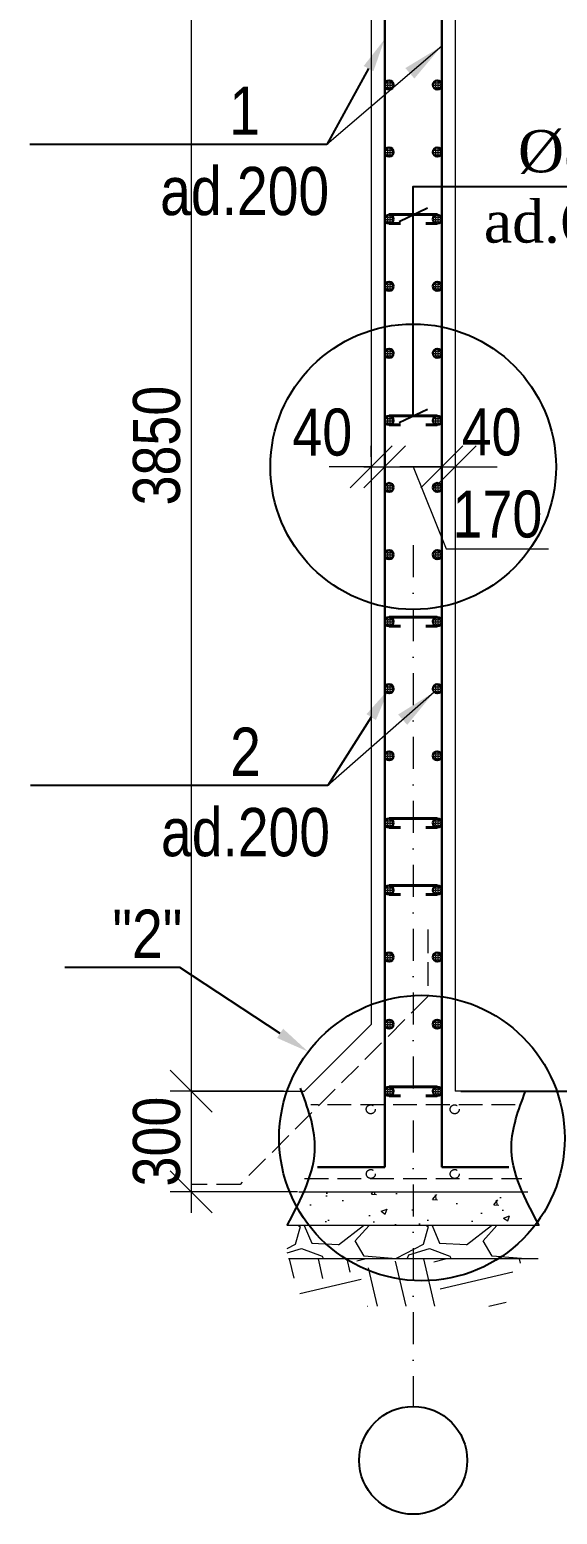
# Model space of a CAD drawing. Header units: millimetres. Extents: x 1067644 to 1117794, y -913136 to -692535.
# Drawn here: x 1095571 to 1098716, y -801633 to -792781 of the extents above; entities that cross this region are included whole.
import ezdxf
from ezdxf import colors
from ezdxf.entities.mleader import LeaderData, LeaderLine
from ezdxf.math import Vec2, Vec3

# ---------------------------------------------------------------- set-up
doc = ezdxf.new("R2010")
doc.units = ezdxf.units.MM
doc.linetypes.add('DASHDOT', pattern=[25.4, 12.7, -6.35, 0, -6.35])
doc.linetypes.add('Hidden Line', pattern=[391.222223, 282.222223, -109])
doc.layers.add('Annotation - Text', color=7, linetype='Continuous')
doc.layers.add('Text', color=7, linetype='Continuous')
doc.styles.add('style6', font='ARIALN.TTF', dxfattribs={"height": 300})
doc.styles.add('Times New  Roman', font='times.ttf')
doc.styles.add('yazitipi', font='ARIALN.TTF')
doc.dimstyles.new('sevda', dxfattribs={"dimscale": 100, "dimtxt": 2.8, "dimasz": 2.5, "dimexe": 1.25, "dimexo": 0.625, "dimtad": 1, "dimtxsty": 'yazitipi', "dimblk": 'OBLIQUE', "dimcen": 2.5, "dimdle": 1.25, "dimclrd": 253, "dimclre": 253, "dimclrt": 73, "dimaunit": 1, "dimadec": 3, "dimazin": 0, "dimtfac": 1, "dimtmove": 1, "dimatfit": 3, "dimfxl": 1, "dimlwd": 13, "dimlwe": 13, "dimarcsym": 0})
pattern_1 = [(0, (-914135.694, 721982.203), (0, 13.97), [10.16, -3.81]), (90, (-914135.694, 721982.203), (-13.97, 9e-16), [10.16, -3.81])]
pattern_2 = [(0, (-914422.159, 721982.203), (0, 13.97), [10.16, -3.81]), (90, (-914422.159, 721982.203), (-13.97, 9e-16), [10.16, -3.81])]
pattern_3 = [(0, (-914135.694, 722382.203), (0, 13.97), [10.16, -3.81]), (90, (-914135.694, 722382.203), (-13.97, 9e-16), [10.16, -3.81])]
pattern_4 = [(0, (-914422.159, 722382.203), (0, 13.97), [10.16, -3.81]), (90, (-914422.159, 722382.203), (-13.97, 9e-16), [10.16, -3.81])]

# ---------------------------------------------------------------- blocks, each defined once
blk = doc.blocks.new('_Oblique')
at = {"color": 0, "linetype": 'ByBlock', "lineweight": -2}
blk.add_line((-0.5, -0.5), (0.5, 0.5), dxfattribs=at)
blk = doc.blocks.new('*D492')
at = {"color": 253, "lineweight": 13, "ltscale": 15, "transparency": 16777216}
for p, q in [((1096534.2, -791285.2), (1096534.2, -799235.2)), ((1096713.3, -791410.2), (1096409.2, -791410.2)), ((1097083.4, -799110.2), (1096409.2, -799110.2))]:
    blk.add_line(p, q, dxfattribs=at)
at = {"layer": 'Defpoints', "color": 0, "ltscale": 15, "transparency": 16777216}
for p in [(1096775.8, -791410.2), (1096534.2, -799110.2), (1097145.9, -799110.2)]:
    blk.add_point(p, dxfattribs=at)
at = {"color": 253, "lineweight": 13, "ltscale": 15, "transparency": 16777216, "xscale": 250, "yscale": 250, "zscale": 250}
for p, rotation in [((1096534.2, -791410.2), 90), ((1096534.2, -799110.2), 270)]:
    blk.add_blockref('_Oblique', p, dxfattribs=dict(at, rotation=rotation))
at = {"color": 73, "ltscale": 15, "transparency": 16777216, "insert": (1096328.7, -795260.2), "char_height": 280, "attachment_point": 5, "rotation": 90, "style": 'yazitipi'}
blk.add_mtext('3850', dxfattribs=at)
blk = doc.blocks.new('*D493')
at = {"color": 253, "lineweight": 13, "ltscale": 15, "transparency": 16777216}
for p, q in [((1096534.2, -798985.2), (1096534.2, -799835.2)), ((1097083.4, -799110.2), (1096409.2, -799110.2)), ((1097168.2, -799710.2), (1096409.2, -799710.2))]:
    blk.add_line(p, q, dxfattribs=at)
at = {"layer": 'Defpoints', "color": 0, "ltscale": 15, "transparency": 16777216}
for p in [(1097145.9, -799110.2), (1096534.2, -799710.2), (1097230.7, -799710.2)]:
    blk.add_point(p, dxfattribs=at)
at = {"color": 253, "lineweight": 13, "ltscale": 15, "transparency": 16777216, "xscale": 250, "yscale": 250, "zscale": 250}
for p, rotation in [((1096534.2, -799110.2), 90), ((1096534.2, -799710.2), 270)]:
    blk.add_blockref('_Oblique', p, dxfattribs=dict(at, rotation=rotation))
at = {"color": 73, "ltscale": 15, "transparency": 16777216, "insert": (1096328.7, -799410.2), "char_height": 280, "attachment_point": 5, "rotation": 90, "style": 'yazitipi'}
blk.add_mtext('300', dxfattribs=at)
blk = doc.blocks.new('*D494')
at = {"color": 253, "lineweight": 13, "ltscale": 15, "transparency": 16777216}
for p, q in [((1097607, -795326.6), (1097607, -795261.5)), ((1097687, -795326.6), (1097687, -795261.5)), ((1097607, -795386.5), (1097357, -795386.5)), ((1097607, -795386.5), (1097687, -795386.5)), ((1097687, -795386.5), (1097937, -795386.5))]:
    blk.add_line(p, q, dxfattribs=at)
at = {"layer": 'Defpoints', "color": 0, "ltscale": 15, "transparency": 16777216}
for p in [(1097607, -795389.1), (1097687, -795386.5), (1097687, -795389.1)]:
    blk.add_point(p, dxfattribs=at)
at = {"color": 253, "lineweight": 13, "ltscale": 15, "transparency": 16777216, "xscale": 250, "yscale": 250, "zscale": 250}
blk.add_blockref('_Oblique', (1097607, -795386.5), dxfattribs=at)
at = {"color": 253, "lineweight": 13, "ltscale": 15, "transparency": 16777216, "xscale": 250, "yscale": 250, "zscale": 250, "rotation": 180}
blk.add_blockref('_Oblique', (1097687, -795386.5), dxfattribs=at)
at = {"color": 73, "ltscale": 15, "transparency": 16777216, "insert": (1097315.3, -795181.8), "char_height": 280, "attachment_point": 5, "style": 'yazitipi'}
blk.add_mtext('40', dxfattribs=at)
blk = doc.blocks.new('*D495')
at = {"color": 253, "lineweight": 13, "ltscale": 15, "transparency": 16777216}
for p, q in [((1097562, -795386.5), (1098152, -795386.5)), ((1097687, -795421.3), (1097687, -795511.5)), ((1097857, -795386.5), (1098053.9, -795875.8)), ((1098027, -795421.3), (1098027, -795511.5)), ((1098053.9, -795875.8), (1098663.8, -795875.8))]:
    blk.add_line(p, q, dxfattribs=at)
at = {"layer": 'Defpoints', "color": 0, "ltscale": 15, "transparency": 16777216}
for p in [(1097687, -795358.8), (1098027, -795358.8), (1098027, -795386.5)]:
    blk.add_point(p, dxfattribs=at)
at = {"color": 253, "lineweight": 13, "ltscale": 15, "transparency": 16777216, "xscale": 250, "yscale": 250, "zscale": 250, "rotation": 180}
blk.add_blockref('_Oblique', (1097687, -795386.5), dxfattribs=at)
at = {"color": 253, "lineweight": 13, "ltscale": 15, "transparency": 16777216, "xscale": 250, "yscale": 250, "zscale": 250}
blk.add_blockref('_Oblique', (1098027, -795386.5), dxfattribs=at)
at = {"color": 73, "ltscale": 15, "transparency": 16777216, "insert": (1098358.9, -795670.4), "char_height": 280, "attachment_point": 5, "style": 'yazitipi'}
blk.add_mtext('170', dxfattribs=at)
blk = doc.blocks.new('*D496')
at = {"color": 253, "lineweight": 13, "ltscale": 15, "transparency": 16777216}
for p, q in [((1098027, -795386.5), (1097777, -795386.5)), ((1098027, -795365.8), (1098027, -795511.5)), ((1098027, -795386.5), (1098107, -795386.5)), ((1098107, -795369), (1098107, -795511.5)), ((1098107, -795386.5), (1098357, -795386.5))]:
    blk.add_line(p, q, dxfattribs=at)
at = {"layer": 'Defpoints', "color": 0, "ltscale": 15, "transparency": 16777216}
for p in [(1098027, -795303.3), (1098107, -795306.5), (1098107, -795386.5)]:
    blk.add_point(p, dxfattribs=at)
at = {"color": 253, "lineweight": 13, "ltscale": 15, "transparency": 16777216, "xscale": 250, "yscale": 250, "zscale": 250}
blk.add_blockref('_Oblique', (1098027, -795386.5), dxfattribs=at)
at = {"color": 253, "lineweight": 13, "ltscale": 15, "transparency": 16777216, "xscale": 250, "yscale": 250, "zscale": 250, "rotation": 180}
blk.add_blockref('_Oblique', (1098107, -795386.5), dxfattribs=at)
at = {"color": 73, "ltscale": 15, "transparency": 16777216, "insert": (1098323.8, -795181.1), "char_height": 280, "attachment_point": 5, "style": 'yazitipi'}
blk.add_mtext('40', dxfattribs=at)

msp = doc.modelspace()

# ---------------------------------------------------------------- hatches: boundary and pattern name
at = {"lineweight": 9, "ltscale": 15}
h = msp.add_hatch(dxfattribs=at)
h.set_pattern_fill('ANGLE', color=256, scale=2)
h.set_pattern_definition([(0, (-914422.159, 726782.203), (0, 13.97), [10.16, -3.81]), (90, (-914422.159, 726782.203), (-13.97, 9e-16), [10.16, -3.81])])
edge = h.paths.add_edge_path()
edge.add_arc((1097713.794, -793110.163), 26.767, 0, 360)
h = msp.add_hatch(dxfattribs=at)
h.set_pattern_fill('ANGLE', color=256, scale=2)
h.set_pattern_definition([(0, (-914135.694, 726782.203), (0, 13.97), [10.16, -3.81]), (90, (-914135.694, 726782.203), (-13.97, 9e-16), [10.16, -3.81])])
edge = h.paths.add_edge_path()
edge.add_arc((1098000.259, -793110.163), 26.767, 0, 360)
h = msp.add_hatch(dxfattribs=at)
h.set_pattern_fill('ANGLE', color=256, scale=2)
h.set_pattern_definition([(0, (-914422.159, 726382.203), (0, 13.97), [10.16, -3.81]), (90, (-914422.159, 726382.203), (-13.97, 9e-16), [10.16, -3.81])])
edge = h.paths.add_edge_path()
edge.add_arc((1097713.794, -793510.163), 26.767, 0, 360)
h = msp.add_hatch(dxfattribs=at)
h.set_pattern_fill('ANGLE', color=256, scale=2)
h.set_pattern_definition([(0, (-914135.694, 726382.203), (0, 13.97), [10.16, -3.81]), (90, (-914135.694, 726382.203), (-13.97, 9e-16), [10.16, -3.81])])
edge = h.paths.add_edge_path()
edge.add_arc((1098000.259, -793510.163), 26.767, 0, 360)
h = msp.add_hatch(dxfattribs=at)
h.set_pattern_fill('ANGLE', color=256, scale=2)
h.set_pattern_definition([(0, (-914422.159, 725982.203), (0, 13.97), [10.16, -3.81]), (90, (-914422.159, 725982.203), (-13.97, 9e-16), [10.16, -3.81])])
edge = h.paths.add_edge_path()
edge.add_arc((1097713.794, -793910.163), 26.767, 0, 360)
h = msp.add_hatch(dxfattribs=at)
h.set_pattern_fill('ANGLE', color=256, scale=2)
h.set_pattern_definition([(0, (-914135.694, 725982.203), (0, 13.97), [10.16, -3.81]), (90, (-914135.694, 725982.203), (-13.97, 9e-16), [10.16, -3.81])])
edge = h.paths.add_edge_path()
edge.add_arc((1098000.259, -793910.163), 26.767, 0, 360)
h = msp.add_hatch(dxfattribs=at)
h.set_pattern_fill('ANGLE', color=256, scale=2)
h.set_pattern_definition([(0, (-914422.159, 725582.203), (0, 13.97), [10.16, -3.81]), (90, (-914422.159, 725582.203), (-13.97, 9e-16), [10.16, -3.81])])
edge = h.paths.add_edge_path()
edge.add_arc((1097713.794, -794310.163), 26.767, 0, 360)
h = msp.add_hatch(dxfattribs=at)
h.set_pattern_fill('ANGLE', color=256, scale=2)
h.set_pattern_definition([(0, (-914135.694, 725582.203), (0, 13.97), [10.16, -3.81]), (90, (-914135.694, 725582.203), (-13.97, 9e-16), [10.16, -3.81])])
edge = h.paths.add_edge_path()
edge.add_arc((1098000.259, -794310.163), 26.767, 0, 360)
h = msp.add_hatch(dxfattribs=at)
h.set_pattern_fill('ANGLE', color=256, scale=2)
h.set_pattern_definition([(0, (-914422.159, 725182.203), (0, 13.97), [10.16, -3.81]), (90, (-914422.159, 725182.203), (-13.97, 9e-16), [10.16, -3.81])])
edge = h.paths.add_edge_path()
edge.add_arc((1097713.794, -794710.163), 26.767, 0, 360)
h = msp.add_hatch(dxfattribs=at)
h.set_pattern_fill('ANGLE', color=256, scale=2)
h.set_pattern_definition([(0, (-914135.694, 725182.203), (0, 13.97), [10.16, -3.81]), (90, (-914135.694, 725182.203), (-13.97, 9e-16), [10.16, -3.81])])
edge = h.paths.add_edge_path()
edge.add_arc((1098000.259, -794710.163), 26.767, 0, 360)
h = msp.add_hatch(dxfattribs=at)
h.set_pattern_fill('ANGLE', color=256, scale=2)
h.set_pattern_definition([(0, (-914422.159, 724782.203), (0, 13.97), [10.16, -3.81]), (90, (-914422.159, 724782.203), (-13.97, 9e-16), [10.16, -3.81])])
edge = h.paths.add_edge_path()
edge.add_arc((1097713.794, -795110.163), 26.767, 0, 360)
h = msp.add_hatch(dxfattribs=at)
h.set_pattern_fill('ANGLE', color=256, scale=2)
h.set_pattern_definition([(0, (-914135.694, 724782.203), (0, 13.97), [10.16, -3.81]), (90, (-914135.694, 724782.203), (-13.97, 9e-16), [10.16, -3.81])])
edge = h.paths.add_edge_path()
edge.add_arc((1098000.259, -795110.163), 26.767, 0, 360)
h = msp.add_hatch(dxfattribs=at)
h.set_pattern_fill('ANGLE', color=256, scale=2)
h.set_pattern_definition([(0, (-914422.159, 724382.203), (0, 13.97), [10.16, -3.81]), (90, (-914422.159, 724382.203), (-13.97, 9e-16), [10.16, -3.81])])
edge = h.paths.add_edge_path()
edge.add_arc((1097713.794, -795510.163), 26.767, 0, 360)
h = msp.add_hatch(dxfattribs=at)
h.set_pattern_fill('ANGLE', color=256, scale=2)
h.set_pattern_definition([(0, (-914135.694, 724382.203), (0, 13.97), [10.16, -3.81]), (90, (-914135.694, 724382.203), (-13.97, 9e-16), [10.16, -3.81])])
edge = h.paths.add_edge_path()
edge.add_arc((1098000.259, -795510.163), 26.767, 0, 360)
h = msp.add_hatch(dxfattribs=at)
h.set_pattern_fill('ANGLE', color=256, scale=2)
h.set_pattern_definition([(0, (-914422.159, 723982.203), (0, 13.97), [10.16, -3.81]), (90, (-914422.159, 723982.203), (-13.97, 9e-16), [10.16, -3.81])])
edge = h.paths.add_edge_path()
edge.add_arc((1097713.794, -795910.163), 26.767, 0, 360)
h = msp.add_hatch(dxfattribs=at)
h.set_pattern_fill('ANGLE', color=256, scale=2)
h.set_pattern_definition([(0, (-914135.694, 723982.203), (0, 13.97), [10.16, -3.81]), (90, (-914135.694, 723982.203), (-13.97, 9e-16), [10.16, -3.81])])
edge = h.paths.add_edge_path()
edge.add_arc((1098000.259, -795910.163), 26.767, 0, 360)
h = msp.add_hatch(dxfattribs=at)
h.set_pattern_fill('ANGLE', color=256, scale=2)
h.set_pattern_definition([(0, (-914422.159, 723582.203), (0, 13.97), [10.16, -3.81]), (90, (-914422.159, 723582.203), (-13.97, 9e-16), [10.16, -3.81])])
edge = h.paths.add_edge_path()
edge.add_arc((1097713.794, -796310.163), 26.767, 0, 360)
h = msp.add_hatch(dxfattribs=at)
h.set_pattern_fill('ANGLE', color=256, scale=2)
h.set_pattern_definition([(0, (-914135.694, 723582.203), (0, 13.97), [10.16, -3.81]), (90, (-914135.694, 723582.203), (-13.97, 9e-16), [10.16, -3.81])])
edge = h.paths.add_edge_path()
edge.add_arc((1098000.259, -796310.163), 26.767, 0, 360)
h = msp.add_hatch(dxfattribs=at)
h.set_pattern_fill('ANGLE', color=256, scale=2)
h.set_pattern_definition([(0, (-914422.159, 723182.203), (0, 13.97), [10.16, -3.81]), (90, (-914422.159, 723182.203), (-13.97, 9e-16), [10.16, -3.81])])
edge = h.paths.add_edge_path()
edge.add_arc((1097713.794, -796710.163), 26.767, 0, 360)
h = msp.add_hatch(dxfattribs=at)
h.set_pattern_fill('ANGLE', color=256, scale=2)
h.set_pattern_definition([(0, (-914135.694, 723182.203), (0, 13.97), [10.16, -3.81]), (90, (-914135.694, 723182.203), (-13.97, 9e-16), [10.16, -3.81])])
edge = h.paths.add_edge_path()
edge.add_arc((1098000.259, -796710.163), 26.767, 0, 360)
h = msp.add_hatch(dxfattribs=at)
h.set_pattern_fill('ANGLE', color=256, scale=2)
h.set_pattern_definition([(0, (-914422.159, 722782.203), (0, 13.97), [10.16, -3.81]), (90, (-914422.159, 722782.203), (-13.97, 9e-16), [10.16, -3.81])])
edge = h.paths.add_edge_path()
edge.add_arc((1097713.794, -797110.163), 26.767, 0, 360)
h = msp.add_hatch(dxfattribs=at)
h.set_pattern_fill('ANGLE', color=256, scale=2)
h.set_pattern_definition([(0, (-914135.694, 722782.203), (0, 13.97), [10.16, -3.81]), (90, (-914135.694, 722782.203), (-13.97, 9e-16), [10.16, -3.81])])
edge = h.paths.add_edge_path()
edge.add_arc((1098000.259, -797110.163), 26.767, 0, 360)
h = msp.add_hatch(dxfattribs=at)
h.set_pattern_fill('ANGLE', color=256, scale=2)
h.set_pattern_definition(pattern_4)
edge = h.paths.add_edge_path()
edge.add_arc((1097713.794, -797510.163), 26.767, 0, 360)
h = msp.add_hatch(dxfattribs=at)
h.set_pattern_fill('ANGLE', color=256, scale=2)
h.set_pattern_definition(pattern_4)
edge = h.paths.add_edge_path()
edge.add_arc((1097713.794, -797510.163), 26.767, 0, 360)
h = msp.add_hatch(dxfattribs=at)
h.set_pattern_fill('ANGLE', color=256, scale=2)
h.set_pattern_definition(pattern_3)
edge = h.paths.add_edge_path()
edge.add_arc((1098000.259, -797510.163), 26.767, 0, 360)
h = msp.add_hatch(dxfattribs=at)
h.set_pattern_fill('ANGLE', color=256, scale=2)
h.set_pattern_definition(pattern_3)
edge = h.paths.add_edge_path()
edge.add_arc((1098000.259, -797510.163), 26.767, 0, 360)
h = msp.add_hatch(dxfattribs=at)
h.set_pattern_fill('ANGLE', color=256, scale=2)
h.set_pattern_definition(pattern_2)
edge = h.paths.add_edge_path()
edge.add_arc((1097713.794, -797910.163), 26.767, 0, 360)
h = msp.add_hatch(dxfattribs=at)
h.set_pattern_fill('ANGLE', color=256, scale=2)
h.set_pattern_definition(pattern_2)
edge = h.paths.add_edge_path()
edge.add_arc((1097713.794, -797910.163), 26.767, 0, 360)
h = msp.add_hatch(dxfattribs=at)
h.set_pattern_fill('ANGLE', color=256, scale=2)
h.set_pattern_definition(pattern_1)
edge = h.paths.add_edge_path()
edge.add_arc((1098000.259, -797910.163), 26.767, 0, 360)
h = msp.add_hatch(dxfattribs=at)
h.set_pattern_fill('ANGLE', color=256, scale=2)
h.set_pattern_definition(pattern_1)
edge = h.paths.add_edge_path()
edge.add_arc((1098000.259, -797910.163), 26.767, 0, 360)
h = msp.add_hatch(dxfattribs=at)
h.set_pattern_fill('ANGLE', color=256, scale=2)
h.set_pattern_definition([(0, (-914422.159, 721582.203), (0, 13.97), [10.16, -3.81]), (90, (-914422.159, 721582.203), (-13.97, 9e-16), [10.16, -3.81])])
edge = h.paths.add_edge_path()
edge.add_arc((1097713.794, -798310.163), 26.767, 0, 360)
h = msp.add_hatch(dxfattribs=at)
h.set_pattern_fill('ANGLE', color=256, scale=2)
h.set_pattern_definition([(0, (-914135.694, 721582.203), (0, 13.97), [10.16, -3.81]), (90, (-914135.694, 721582.203), (-13.97, 9e-16), [10.16, -3.81])])
edge = h.paths.add_edge_path()
edge.add_arc((1098000.259, -798310.163), 26.767, 0, 360)
h = msp.add_hatch(dxfattribs=at)
h.set_pattern_fill('ANGLE', color=256, scale=2)
h.set_pattern_definition([(0, (-914422.159, 721182.203), (0, 13.97), [10.16, -3.81]), (90, (-914422.159, 721182.203), (-13.97, 9e-16), [10.16, -3.81])])
edge = h.paths.add_edge_path()
edge.add_arc((1097713.794, -798710.163), 26.767, 0, 360)
h = msp.add_hatch(dxfattribs=at)
h.set_pattern_fill('ANGLE', color=256, scale=2)
h.set_pattern_definition([(0, (-914135.694, 721182.203), (0, 13.97), [10.16, -3.81]), (90, (-914135.694, 721182.203), (-13.97, 9e-16), [10.16, -3.81])])
edge = h.paths.add_edge_path()
edge.add_arc((1098000.259, -798710.163), 26.767, 0, 360)
h = msp.add_hatch(dxfattribs=at)
h.set_pattern_fill('ANGLE', color=256, scale=2)
h.set_pattern_definition([(0, (-914422.159, 720782.203), (0, 13.97), [10.16, -3.81]), (90, (-914422.159, 720782.203), (-13.97, 9e-16), [10.16, -3.81])])
edge = h.paths.add_edge_path()
edge.add_arc((1097713.794, -799110.163), 26.767, 0, 360)
h = msp.add_hatch(dxfattribs=at)
h.set_pattern_fill('ANGLE', color=256, scale=2)
h.set_pattern_definition([(0, (-914135.694, 720782.203), (0, 13.97), [10.16, -3.81]), (90, (-914135.694, 720782.203), (-13.97, 9e-16), [10.16, -3.81])])
edge = h.paths.add_edge_path()
edge.add_arc((1098000.259, -799110.163), 26.767, 0, 360)
at = {"lineweight": 5, "ltscale": 5}
h = msp.add_hatch(dxfattribs=at)
h.set_pattern_fill('AR-CONC', color=4, scale=2)
h.set_pattern_definition([(50, (-502251.24, 604931.1), (364.36934, -31.87817), [38.1, -419.1]), (355, (-502251.24, 604931.1), (-70.48684, 382.11369), [30.48, -335.28117]), (100.451445, (-502220.87, 604928.43), (293.882494, 350.235504), [32.38002, -356.18049]), (46.1842, (-502251.24, 605032.7), (542.15808, -84.08466), [57.15, -628.65]), (96.635558, (-502206.06, 605025.7), (474.80827, 494.85225), [48.57005, -534.27122]), (351.18415, (-502251.24, 605032.7), (474.80827, 494.85225), [45.71993, -502.91946]), (21, (-502200.44, 605007.3), (303.228783, -204.530396), [38.1, -419.1]), (326, (-502200.44, 605007.3), (123.604057, 368.37593), [30.48, -335.28]), (71.451445, (-502175.17, 604990.24), (426.83284, 163.84554), [32.38002, -356.179875]), (37.5, (-502251.24, 604931.09), (6.1772065, 169.110078), [0, -331.216, 0, -340.36, 0, -336.55]), (7.5, (-502251.24, 604931.09), (133.639325, 200.36115), [0, -194.056, 0, -323.596, 0, -128.27]), (327.5, (-502364.52, 604931.09), (271.18119, -11.457488), [0, -127, 0, -396.24, 0, -525.78]), (317.5, (-502415.32, 604931.1), (296.258363, 50.852982), [0, -165.1, 0, -263.144, 0, -373.38])])
h.paths.add_polyline_path([(1097174.246, -799710.163), (1097145.314, -799779.081), (1097125.909, -799832.33), (1097110.992, -799885.753), (1097106.938, -799910.163), (1098507.163, -799910.163), (1098503.957, -799889.533), (1098489.673, -799836.377), (1098470.844, -799783.395), (1098448.994, -799730.513), (1098440.005, -799710.163)])
h = msp.add_hatch(dxfattribs=at)
h.set_pattern_fill('GRAVEL', color=161, scale=30)
h.set_pattern_definition([(228.0127875, (-501702.597, 605693.09), (-6096.0000005, -6857.9999996), [102.51643, -10149.1451]), (184.969741, (-501771.177, 605616.89), (9143.9999964, 762.0000434), [175.92142, -17416.21467]), (132.510447, (-501946.437, 605601.65), (7620.0000032, -8381.9999971), [124.04446, -12280.41684]), (267.273689, (-502243.617, 605411.15), (762.0000016, 15239.9999999), [160.20136, -15859.93123]), (292.8336542, (-502251.237, 605251.13), (-3810.0000003, 9143.99999987), [157.0901, -15551.94232]), (357.273689, (-502190.277, 605106.35), (-15239.9999999, 762.0000016), [160.20136, -15859.93123]), (37.6942405, (-502030.257, 605098.729), (-9905.99999956, -7620.00000057), [211.8581, -20973.9346]), (72.2553284, (-501862.617, 605228.27), (5334.00000143, 16763.99999954), [200.01586, -19801.57698]), (121.4295656, (-501801.657, 605418.77), (-6096.00000086, 9905.99999947), [160.7439, -15913.6637]), (175.2363583, (-501885.48, 605555.93), (8381.9999999, -762.0000013), [183.51398, -8992.18108]), (222.3974378, (-502068.357, 605571.169), (-9143.9999997, -8382.00000032), [237.32338, -23495.03175]), (138.814075, (-501489.24, 605403.53), (-5333.9999997, 4572.0000004), [81.00136, -8019.16975]), (171.4692344, (-501550.197, 605456.87), (9906.0000003, -1523.9999983), [154.1046, -15256.3917]), (225, (-501702.6, 605479.73), (-1e-13, -762), [107.7628, -969.86793]), (203.1985905, (-501755.94, 605571.17), (3810, 1523.9999997), [58.0324, -5745.1867]), (291.8014095, (-501809.28, 605548.31), (-762, 2286), [82.06969, -4021.4259]), (30.9637565, (-501778.8, 605472.11), (2286, 1524), [133.2959, -4309.88945]), (161.565051, (-501664.5, 605540.7), (1524, -762), [96.38614, -2313.26944]), (16.3895403, (-502251.237, 605548.31), (7620, 2286), [135.0264, -13367.648]), (70.346176, (-502121.697, 605586.41), (-3048.0000003, -8381.9999999), [113.27968, -11214.6647]), (293.1985905, (-501664.5, 605693.09), (-1523.9999997, 3810), [116.06403, -5687.15508]), (343.6104597, (-501618.777, 605586.41), (-7620.0000002, 2285.9999995), [135.0264, -13367.648]), (339.443955, (-502251.24, 605075.87), (-3810, 1524), [130.21056, -6380.3203]), (294.7751406, (-502129.317, 605030.15), (-3810.0000045, 8381.999998), [109.10164, -10801.07801]), (66.8014095, (-501656.88, 604931.09), (1523.9999998, 3810), [116.06403, -5687.15508]), (17.3540246, (-501611.157, 605037.77), (-9905.9999998, -3048.0000006), [127.73482, -12645.7128]), (69.443955, (-502030.26, 604931.09), (-1524, -3810), [65.10528, -6445.42557]), (101.3099325, (-501702.6, 604931.09), (-762, 3048), [38.85438, -3846.5985]), (165.963757, (-501710.22, 604969.19), (2286, -762), [157.0901, -2984.71638]), (186.009006, (-501862.617, 605007.29), (7619.99999996, 762.0000004), [145.5801, -14412.40946]), (303.690068, (-501778.8, 605403.53), (-762, 1524), [109.89716, -2637.5329]), (353.1572266, (-501717.837, 605312.09), (12954.0000001, -1523.99999932), [191.86703, -18994.80272]), (60.945396, (-501527.34, 605289.23), (-3048, -5334), [78.45247, -7766.8177]), (90, (-501489.2, 605357.8), (-762, 762), [45.72, -716.28]), (120.2564372, (-501877.857, 605030.15), (3047.9999996, -5334.0000002), [105.8601, -10480.18223]), (48.0127875, (-501931.197, 605121.59), (6096.0000005, 6857.9999996), [205.03286, -10046.62866]), (0, (-501794, 605274), (762, 762), [198.12, -563.88]), (325.3048465, (-501595.917, 605273.99), (7620.0000029, -5333.9999959), [120.48287, -11927.79502]), (254.054604, (-501496.86, 605205.41), (-762, -3048), [110.94872, -5436.495]), (207.6459754, (-501527.337, 605098.73), (-14478.00000053, -7619.999999), [180.64353, -17883.73933]), (175.4260787, (-501687.357, 605014.91), (-9906, 762), [191.10884, -18919.75394])])
h.paths.add_polyline_path([(1097106.938, -799910.163), (1097102.078, -799939.43), (1097099.558, -799993.388), (1097102.825, -800047.599), (1097112.491, -800110.163), (1098501.199, -800110.163), (1098510.702, -800050.496), (1098514.302, -799996.597), (1098512.256, -799942.934), (1098507.163, -799910.163)])
at = {"layer": 'Annotation - Text', "lineweight": 5, "ltscale": 20}
h = msp.add_hatch(dxfattribs=at)
h.set_pattern_fill('EARTH', color=253, scale=70, angle=-76.6397816)
h.set_pattern_definition([(283.360218, (-653917.36, 611311.8), (535.18199, -329.7586), [444.5, -444.5]), (283.360218, (-653755.2, 611350.3), (535.18199, -329.7586), [444.5, -444.5]), (283.360218, (-653593, 611388.83), (535.18199, -329.7586), [444.5, -444.5]), (13.360218, (-653526.1, 611347.6), (329.7586, 535.18199), [444.5, -444.5]), (13.360218, (-653487.6, 611185.43), (329.7586, 535.18199), [444.5, -444.5]), (13.360218, (-653449.07, 611023.25), (329.7586, 535.18199), [444.5, -444.5])])
h.paths.add_polyline_path([(1097113.156, -800110.163), (1097124.146, -800156.671), (1097140.915, -800211.474), (1097160.899, -800266.419), (1097183.454, -800321.476), (1097207.939, -800376.618), (1097215.341, -800392.474), (1098399.36, -800391.601), (1098429.971, -800322.616), (1098452.391, -800267.93), (1098472.301, -800213.348), (1098489.074, -800158.898), (1098500.752, -800110.163)])

# ---------------------------------------------------------------- linework, layer by layer
at = {"linetype": 'ByBlock', "lineweight": 30, "ltscale": 0.5}
for p, q in [((1097687.026, -799563.764), (1097687.026, -791170.163)), ((1098027.026, -799563.764), (1098027.026, -791170.163)), ((1097687.026, -799563.764), (1097287.026, -799563.764)), ((1098027.026, -799563.764), (1098427.026, -799563.764))]:
    msp.add_line(p, q, dxfattribs=at)
at = {"ltscale": 15}
for p, q in [((1097772.446, -793923.299), (1097941.607, -793843.493)), ((1097772.446, -795123.299), (1097941.607, -795043.493)), ((1098141.56, -799110.163), (1099239.822, -799110.163))]:
    msp.add_line(p, q, dxfattribs=at)
at = {"lineweight": 40, "ltscale": 15}
for p, q in [((1097713.794, -793883.396), (1098000.259, -793883.396)), ((1097713.794, -793936.931), (1097781.078, -793936.931)), ((1097932.974, -793936.931), (1098000.259, -793936.931)), ((1097713.794, -795083.396), (1098000.259, -795083.396)), ((1097713.794, -795136.931), (1097781.078, -795136.931)), ((1097932.974, -795136.931), (1098000.259, -795136.931)), ((1097713.794, -796283.396), (1098000.259, -796283.396)), ((1097713.794, -796336.931), (1097781.078, -796336.931)), ((1097932.974, -796336.931), (1098000.259, -796336.931)), ((1097713.794, -797483.396), (1098000.259, -797483.396)), ((1097713.794, -797536.931), (1097781.078, -797536.931)), ((1097932.974, -797536.931), (1098000.259, -797536.931)), ((1097713.794, -797883.396), (1098000.259, -797883.396)), ((1097713.794, -797936.931), (1097781.078, -797936.931)), ((1097932.974, -797936.931), (1098000.259, -797936.931)), ((1097713.794, -799083.396), (1098000.259, -799083.396)), ((1097713.794, -799136.931), (1097781.078, -799136.931)), ((1097932.974, -799136.931), (1098000.259, -799136.931))]:
    msp.add_line(p, q, dxfattribs=at)
at = {"linetype": 'DASHDOT', "lineweight": 15, "ltscale": 15}
msp.add_line((1097857.026, -795854.444), (1097857.026, -800989.165), dxfattribs=at)
at = {"color": 3, "lineweight": 15, "ltscale": 15}
msp.add_line((1097607.026, -798711.775), (1097208.638, -799110.163), dxfattribs=at)
at = {"color": 1, "lineweight": 9, "ltscale": 5}
for p, q in [((1098607.94, -799910.163), (1097106.113, -799910.163)), ((1098600.942, -800110.163), (1097112.889, -800110.163))]:
    msp.add_line(p, q, dxfattribs=at)
at = {"color": 3, "lineweight": 15, "ltscale": 15}
for points in [[(1098107.026, -791110.163), (1098107.026, -799110.163)], [(1097607.026, -791812.215), (1097607.026, -798711.775)], [(1096534.156, -799110.163), (1097208.638, -799110.163)], [(1098490.645, -799110.163), (1098107.026, -799110.163)], [(1097174.576, -799710.163), (1098540.099, -799710.163)]]:
    msp.add_lwpolyline(points, dxfattribs=at)
at = {"ltscale": 15}
msp.add_lwpolyline([(1097857.026, -795083.396), (1097857.026, -793883.396), (1097857.026, -793716.458), (1100421.409, -793716.458)], dxfattribs=at)
at = {"color": 161, "linetype": 'Hidden Line', "lineweight": 13, "ltscale": 0.5}
for points in [[(1097945.154, -798144.912), (1097945.154, -798544.912), (1096824.874, -799665.192), (1096534.156, -799665.192)], [(1098465.612, -799190.163), (1097247.098, -799190.163)], [(1097210.123, -799630.163), (1098504.664, -799630.163)]]:
    msp.add_lwpolyline(points, dxfattribs=at)
at = {"lineweight": 30, "ltscale": 15}
for centre in [(1097713.794, -793110.163), (1098000.259, -793110.163), (1097713.794, -793510.163), (1098000.259, -793510.163), (1097713.794, -793910.163), (1098000.259, -793910.163), (1097713.794, -794310.163), (1098000.259, -794310.163), (1097713.794, -794710.163), (1098000.259, -794710.163), (1097713.794, -795110.163), (1098000.259, -795110.163), (1097713.794, -795510.163), (1098000.259, -795510.163), (1097713.794, -795910.163), (1098000.259, -795910.163), (1097713.794, -796310.163), (1098000.259, -796310.163), (1097713.794, -796710.163), (1098000.259, -796710.163), (1097713.794, -797110.163), (1098000.259, -797110.163), (1097713.794, -797510.163), (1097713.794, -797510.163), (1098000.259, -797510.163), (1098000.259, -797510.163), (1097713.794, -797910.163), (1097713.794, -797910.163), (1098000.259, -797910.163), (1098000.259, -797910.163), (1097713.794, -798310.163), (1098000.259, -798310.163), (1097713.794, -798710.163), (1098000.259, -798710.163), (1097713.794, -799110.163), (1098000.259, -799110.163)]:
    msp.add_circle(centre, 26.767, dxfattribs=at)
at = {"ltscale": 15}
for centre in [(1097857.026, -795386.531), (1097908.973, -799389.306)]:
    msp.add_circle(centre, 851.121, dxfattribs=at)
at = {"color": 161, "linetype": 'Hidden Line', "lineweight": 13, "ltscale": 0.5}
for centre in [(1097604.099, -799217.727), (1098104.099, -799217.727), (1097604.394, -799603.396), (1098104.394, -799603.396)]:
    msp.add_circle(centre, 26.767, dxfattribs=at)
at = {"ltscale": 2}
msp.add_circle((1097857.026, -801310.891), 321.726, dxfattribs=at)
at = {"ltscale": 15}
for points, knots in [([(1097106.113, -799910.163), (1097189.369, -799753.172), (1097331.428, -799485.299), (1097227.969, -799206.431), (1097185.144, -799090.998)], [0, 0, 0, 0, 502.75004957, 857.83864125, 857.83864125, 857.83864125, 857.83864125]), ([(1098607.94, -799910.163), (1098523.672, -799753.153), (1098383.852, -799492.637), (1098484.551, -799221.876), (1098524.56, -799114.299)], [0, 0, 0, 0, 502.75004957, 834.18321787, 834.18321787, 834.18321787, 834.18321787])]:
    msp.add_open_spline(points, degree=3, knots=knots, dxfattribs=at)

# ---------------------------------------------------------------- texts
at = {"layer": 'Text', "ltscale": 30, "insert": (1098183.141, -794055.437), "char_height": 287.5392, "attachment_point": 7, "style": 'Times New  Roman'}
msp.add_mtext(' {\\fTimes New Roman|b0|i0|c238|p18;\\H0.875x;  \\fTimes New Roman|b0|i0|c204|p18;%%C8A\\fTimes New Roman|b0|i0|c238|p18;240\\fTimes New Roman|b0|i0|c204|p18; \\fTimes New Roman|b0|i0|c238|p18;\\P\\fTimes New Roman|b0|i0|c204|p18; \\fTimes New Roman|b0|i0|c238|p18;ad.\\fTimes New Roman|b0|i0|c204|p18;6\\fTimes New Roman|b0|i0|c238|p18;00x\\fTimes New Roman|b0|i0|c204|p18;6\\fTimes New Roman|b0|i0|c238|p18;00}', dxfattribs=at)

# ---------------------------------------------------------------- dimensions: what is measured, and where the dimension line sits
at = {"ltscale": 15}
dim = msp.add_linear_dim(base=(1096534.156, -799110.163), p1=(1096775.815, -791410.163), p2=(1097145.904, -799110.163), angle=90, dimstyle='sevda', override={"dimtad": 3, "dimlfac": 0.5}, dxfattribs=at)
dim.commit()
dim.dimension.update_dxf_attribs({"geometry": '*D492', "text_midpoint": (1096328.696, -795260.163)})
for base, p1, p2, picture, middle in [((1097687.026, -795386.531), (1097607.026, -795389.054), (1097687.026, -795389.054), '*D494', (1097315.343, -795387.275)), ((1098107.026, -795386.531), (1098027.026, -795303.319), (1098107.026, -795306.531), '*D496', (1098323.816, -795386.531)), ((1098027.026, -795386.531), (1097687.026, -795358.794), (1098027.026, -795358.794), '*D495', (1098116.385, -795875.815))]:
    dim = msp.add_linear_dim(base=base, p1=p1, p2=p2, dimstyle='sevda', override={"dimlfac": 0.5}, dxfattribs=at)
    dim.commit()
    dim.dimension.update_dxf_attribs({"geometry": picture, "text_midpoint": middle, "dimtype": 160})
dim = msp.add_linear_dim(base=(1096534.156, -799710.163), p1=(1097145.904, -799110.163), p2=(1097230.658, -799710.163), angle=90, dimstyle='sevda', override={"dimlfac": 0.5}, dxfattribs=at)
dim.commit()
dim.dimension.update_dxf_attribs({"geometry": '*D493', "text_midpoint": (1096534.156, -799410.163), "dimtype": 160})

# ---------------------------------------------------------------- leaders
for points in [[(1098027.026, -792877.963), (1097342.903, -793464.385)], [(1097982.008, -796729.744), (1097348.092, -797286.981)]]:
    msp.add_leader(points, dimstyle='sevda', override={"dimgap": 0.625, "dimtad": 0}, dxfattribs=at)
at = {"color": 13, "linetype": 'ByBlock', "lineweight": 9}
ml = msp.add_multileader_mtext('Standard', dxfattribs=at)
ml.set_content('{\\fArial Narrow|b0|i0|c238|p34;\\C256;1\\Pad.200      }', color=3, style='style6')
ml.set_leader_properties()
ml.build(insert=Vec2(0, 0))
ml.multileader.update_dxf_attribs({"text_left_attachment_type": 6, "text_right_attachment_type": 6, "dogleg_length": 0.36, "arrow_head_size": 200})
ctx = ml.context
ctx.base_point, ctx.char_height, ctx.arrow_head_size, ctx.landing_gap_size, ctx.plane_origin = Vec3(1096362.335, -793464.385), 287.5392, 200, 0.15, Vec3(1090132.315, -788977)
ctx.left_attachment, ctx.right_attachment, ctx.text_align_type = 6, 6, 1
notes = []
notes.append((ctx, [(1, (1, 1, 0), (1097342.903, -793464.385), (-1, 0), 0.36, [(0, [(1097687.026, -792837.251)], 0, [])])]))
ctx.mtext.insert, ctx.mtext.alignment, ctx.mtext.flow_direction = Vec3(1096852.439, -793119.338), 2, 5
ml = msp.add_multileader_mtext('Standard', dxfattribs=at)
ml.set_content('{\\fArial Narrow|b0|i0|c238|p34;\\C256;2\\Pad.200      }', color=3, style='style6')
ml.set_leader_properties()
ml.build(insert=Vec2(0, 0))
ml.multileader.update_dxf_attribs({"text_left_attachment_type": 6, "text_right_attachment_type": 6, "dogleg_length": 0.36, "arrow_head_size": 200})
ctx = ml.context
ctx.base_point, ctx.char_height, ctx.arrow_head_size, ctx.landing_gap_size, ctx.plane_origin = Vec3(1096367.523, -797286.981), 287.5392, 200, 0.15, Vec3(1090137.503, -792799.596)
ctx.left_attachment, ctx.right_attachment, ctx.text_align_type = 6, 6, 1
notes.append((ctx, [(1, (1, 1, 0), (1097348.092, -797286.981), (-1, 0), 0.36, [(0, [(1097713.794, -796710.163)], 0, [])])]))
ctx.mtext.insert, ctx.mtext.alignment, ctx.mtext.flow_direction = Vec3(1096857.628, -796941.934), 2, 5
ml = msp.add_multileader_mtext('Standard', dxfattribs=at)
ml.set_content('{\\fArial Narrow|b0|i0|c238|p34;\\C256;"2" }', color=3, style='style6')
ml.set_leader_properties()
ml.build(insert=Vec2(0, 0))
ml.multileader.update_dxf_attribs({"text_left_attachment_type": 6, "text_right_attachment_type": 6, "dogleg_length": 0.36, "arrow_head_size": 200})
ctx = ml.context
ctx.base_point, ctx.char_height, ctx.arrow_head_size, ctx.landing_gap_size, ctx.plane_origin = Vec3(1096079.146, -798372.629), 287.5392, 200, 0.15, Vec3(1090778.566, -793705.993)
ctx.left_attachment, ctx.right_attachment, ctx.text_align_type = 6, 6, 1
notes.append((ctx, [(1, (1, 1, 0), (1096466.395, -798372.629), (-1, 0), 0.36, [(0, [(1097231.082, -798874.65)], 0, [])])]))
ctx.mtext.insert, ctx.mtext.alignment, ctx.mtext.flow_direction = Vec3(1096272.591, -798027.582), 2, 5
for ctx, leaders in notes:
    for number, flags, end, landing, length, lines in leaders:
        leader = LeaderData()
        leader.index, (leader.has_last_leader_line, leader.has_dogleg_vector, leader.attachment_direction) = number, flags
        leader.last_leader_point, leader.dogleg_vector, leader.dogleg_length = Vec3(end), Vec3(landing), length
        for number, points, colour, breaks in lines:
            line = LeaderLine()
            line.index, line.vertices, line.color, line.breaks = number, Vec3.list(points), colors.encode_raw_color(colour), breaks
            leader.lines.append(line)
        ctx.leaders.append(leader)

doc.saveas('drawing.dxf')
